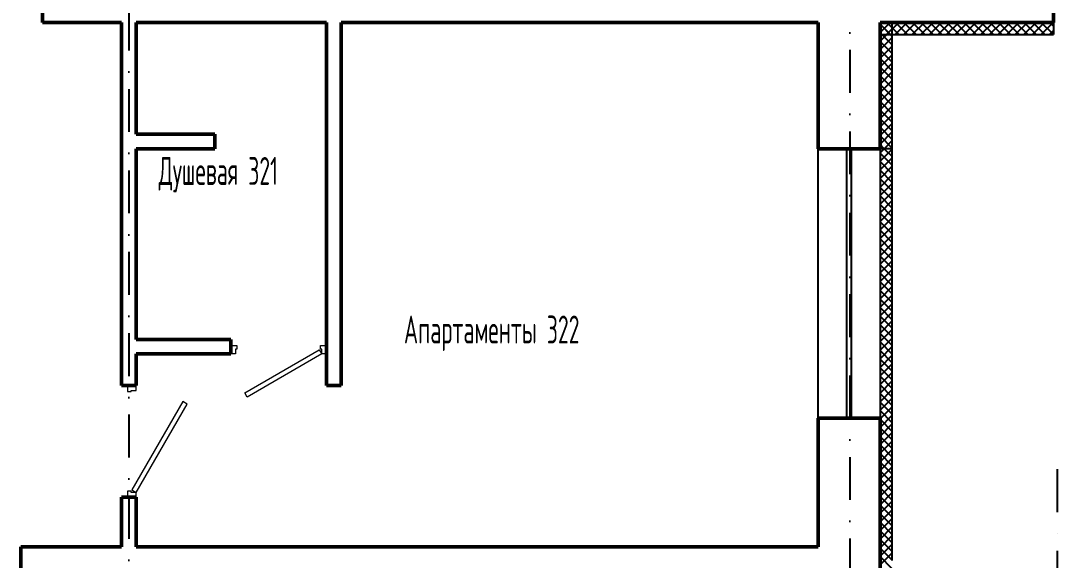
# Model space of a CAD drawing. Extents: x -1560602 to 321118, y -2308202 to -430103.
# Drawn here: x -1492084 to -1483544, y -2186705 to -2182262 of the extents above; entities that cross this region are included whole.
import ezdxf

# ---------------------------------------------------------------- set-up
doc = ezdxf.new("R2010")
doc.units = 0
doc.header["$MEASUREMENT"] = 0
doc.linetypes.add('Dot & Dashed', pattern=[670.277762, 352.777767, -176.388884, 0, -141.111112])
doc.linetypes.add('Штрихпунктирная', pattern=[0.670278, 0.352778, -0.176389, 0, -0.141111])
doc.layers.add('Двери', color=4, linetype='CONTINUOUS', lineweight=15)
doc.layers.add('стены', color=5, linetype='CONTINUOUS', lineweight=50)
for name, color, linetype in [('Оси', 253, 'Dot & Dashed'), ('отделка', 240, 'CONTINUOUS'), ('Текст', 7, 'CONTINUOUS'), ('Утеплитель', 6, 'CONTINUOUS')]:
    doc.layers.add(name, color=color, linetype=linetype)
doc.styles.get("Standard").update_dxf_attribs({"font": 'spds.shx', "width": 0.7, "height": 250})

msp = doc.modelspace()

# ---------------------------------------------------------------- linework, layer by layer
at = {"layer": 'Двери', "color": 0, "linetype": 'Continuous'}
for p, q in [((-1490353.7, -2184936.2), (-1490303.7, -2184936.2)), ((-1490303.7, -2184936.2), (-1490303.7, -2184966.2)), ((-1489613.7, -2184966.2), (-1489613.7, -2184936.2)), ((-1489613.7, -2184936.2), (-1489563.7, -2184936.2)), ((-1490313.7, -2185006.2), (-1490353.7, -2185006.2)), ((-1490303.7, -2184966.2), (-1490313.7, -2184966.2)), ((-1490313.7, -2184966.2), (-1490313.7, -2185006.2)), ((-1490238.6, -2185326.5), (-1489623.7, -2184971.5)), ((-1489603.7, -2185006.2), (-1490218.6, -2185361.2)), ((-1489623.7, -2184971.5), (-1489603.7, -2185006.2)), ((-1489603.7, -2184966.2), (-1489613.7, -2184966.2)), ((-1489603.7, -2185006.2), (-1489603.7, -2184966.2)), ((-1489563.7, -2185006.2), (-1489603.7, -2185006.2)), ((-1491203.7, -2185266.2), (-1491203.7, -2185316.2)), ((-1491133.7, -2185306.2), (-1491133.7, -2185266.2)), ((-1491203.7, -2185316.2), (-1491173.7, -2185316.2)), ((-1491173.7, -2185316.2), (-1491173.7, -2185306.2)), ((-1491173.7, -2185306.2), (-1491133.7, -2185306.2)), ((-1490218.6, -2185361.2), (-1490238.6, -2185326.5)), ((-1490748.4, -2185398.7), (-1491168.4, -2186126.2)), ((-1491133.7, -2186146.2), (-1490713.7, -2185418.7)), ((-1490713.7, -2185418.7), (-1490748.4, -2185398.7)), ((-1491173.7, -2186136.2), (-1491203.7, -2186136.2)), ((-1491203.7, -2186136.2), (-1491203.7, -2186186.2)), ((-1491173.7, -2186146.2), (-1491173.7, -2186136.2)), ((-1491133.7, -2186146.2), (-1491173.7, -2186146.2)), ((-1491168.4, -2186126.2), (-1491133.7, -2186146.2)), ((-1491133.7, -2186186.2), (-1491133.7, -2186146.2))]:
    msp.add_line(p, q, dxfattribs=at)
at = {"layer": 'Оси', "color": 0, "linetype": 'Штрихпунктирная', "lineweight": -3, "ltscale": 1000}
for p, q in [((-1491193.7, -2167406.2), (-1491193.7, -2210177.5)), ((-1485253.7, -2169766.2), (-1485253.7, -2213001.2)), ((-1483543.7, -2185956.2), (-1483543.7, -2213001.2))]:
    msp.add_line(p, q, dxfattribs=at)
at = {"layer": 'отделка', "color": 0, "ltscale": 100}
for p, q in [((-1485513.7, -2185536.2), (-1485513.7, -2183316.2)), ((-1485278.7, -2185536.2), (-1485278.7, -2183316.2)), ((-1485238.7, -2185536.2), (-1485238.7, -2183316.2)), ((-1485003.7, -2183316.2), (-1485003.7, -2185536.2))]:
    msp.add_line(p, q, dxfattribs=at)
at = {"layer": 'стены', "color": 0, "linetype": 'Continuous'}
for p, q in [((-1491903.7, -2181896.2), (-1491903.7, -2182276.2)), ((-1491903.7, -2182276.2), (-1491253.7, -2182276.2)), ((-1491253.7, -2182276.2), (-1491253.7, -2185266.2)), ((-1491133.7, -2183196.2), (-1491133.7, -2182276.2)), ((-1491133.7, -2182276.2), (-1489563.7, -2182276.2)), ((-1491133.7, -2183173.2), (-1491133.7, -2182299.2)), ((-1489586.7, -2182276.2), (-1491110.7, -2182276.2)), ((-1489563.7, -2182276.2), (-1489563.7, -2184886.2)), ((-1489563.7, -2183173.2), (-1489563.7, -2182299.2)), ((-1489443.7, -2185266.2), (-1489443.7, -2182276.2)), ((-1489443.7, -2182276.2), (-1485513.7, -2182276.2)), ((-1485513.7, -2182276.2), (-1485513.7, -2183316.2)), ((-1485003.7, -2182276.2), (-1483573.7, -2182276.2)), ((-1485003.7, -2183316.2), (-1485003.7, -2182276.2)), ((-1490483.7, -2183196.2), (-1491133.7, -2183196.2)), ((-1490483.7, -2183316.2), (-1490483.7, -2183196.2)), ((-1491133.7, -2183316.2), (-1490483.7, -2183316.2)), ((-1491133.7, -2184886.2), (-1491133.7, -2183316.2)), ((-1485073.7, -2183316.2), (-1485513.7, -2183316.2)), ((-1485003.7, -2183316.2), (-1485073.7, -2183316.2)), ((-1485003.7, -2183316.2), (-1485073.7, -2183316.2)), ((-1490353.7, -2184886.2), (-1491133.7, -2184886.2)), ((-1489563.7, -2184886.2), (-1489563.7, -2185266.2)), ((-1491133.7, -2185006.2), (-1490353.7, -2185006.2)), ((-1491133.7, -2185266.2), (-1491133.7, -2185006.2)), ((-1489563.7, -2185266.2), (-1489443.7, -2185266.2)), ((-1485073.7, -2185536.2), (-1485513.7, -2185536.2)), ((-1485513.7, -2185536.2), (-1485513.7, -2186596.2)), ((-1485003.7, -2185536.2), (-1485073.7, -2185536.2)), ((-1485003.7, -2185536.2), (-1485073.7, -2185536.2)), ((-1485003.7, -2186596.2), (-1485003.7, -2185536.2)), ((-1491253.7, -2186186.2), (-1491253.7, -2186596.2)), ((-1491133.7, -2186596.2), (-1491133.7, -2186186.2)), ((-1492083.7, -2186596.2), (-1492083.7, -2187106.2)), ((-1491253.7, -2186596.2), (-1492083.7, -2186596.2)), ((-1485513.7, -2186596.2), (-1491133.7, -2186596.2)), ((-1485003.7, -2187106.2), (-1485003.7, -2186596.2))]:
    msp.add_line(p, q, dxfattribs=at)
at = {"layer": 'стены', "color": 0, "ltscale": 100}
for p, q in [((-1483573.7, -2182276.2), (-1483573.7, -2181896.2)), ((-1490353.7, -2185006.2), (-1490353.7, -2184886.2)), ((-1491133.7, -2185266.2), (-1491253.7, -2185266.2)), ((-1491133.7, -2186186.2), (-1491253.7, -2186186.2))]:
    msp.add_line(p, q, dxfattribs=at)
at = {"layer": 'Утеплитель', "color": 0, "linetype": 'Continuous'}
for p, q in [((-1485003.7, -2182288.5), (-1484991.5, -2182276.2)), ((-1485003.7, -2182359.2), (-1484920.8, -2182276.2)), ((-1485003.7, -2182288.5), (-1484991.5, -2182276.2)), ((-1485003.7, -2182359.2), (-1484920.8, -2182276.2)), ((-1484903.7, -2182391.4), (-1485003.7, -2182291.4)), ((-1484918.9, -2182376.2), (-1485003.7, -2182291.4)), ((-1484950.1, -2182376.2), (-1484850.1, -2182276.2)), ((-1484903.7, -2182320.7), (-1484948.2, -2182276.2)), ((-1484848.2, -2182376.2), (-1484948.2, -2182276.2)), ((-1484903.7, -2183316.2), (-1484903.7, -2182276.2)), ((-1484879.4, -2182376.2), (-1484779.4, -2182276.2)), ((-1484777.5, -2182376.2), (-1484877.5, -2182276.2)), ((-1484808.6, -2182376.2), (-1484708.6, -2182276.2)), ((-1484706.8, -2182376.2), (-1484806.8, -2182276.2)), ((-1484737.9, -2182376.2), (-1484637.9, -2182276.2)), ((-1484636.1, -2182376.2), (-1484736.1, -2182276.2)), ((-1484667.2, -2182376.2), (-1484567.2, -2182276.2)), ((-1484565.3, -2182376.2), (-1484665.3, -2182276.2)), ((-1484596.5, -2182376.2), (-1484496.5, -2182276.2)), ((-1484494.6, -2182376.2), (-1484594.6, -2182276.2)), ((-1484525.8, -2182376.2), (-1484425.8, -2182276.2)), ((-1484423.9, -2182376.2), (-1484523.9, -2182276.2)), ((-1484455.1, -2182376.2), (-1484355.1, -2182276.2)), ((-1484353.2, -2182376.2), (-1484453.2, -2182276.2)), ((-1484384.4, -2182376.2), (-1484284.4, -2182276.2)), ((-1484282.5, -2182376.2), (-1484382.5, -2182276.2)), ((-1484313.7, -2182376.2), (-1484213.7, -2182276.2)), ((-1484211.8, -2182376.2), (-1484311.8, -2182276.2)), ((-1484243, -2182376.2), (-1484143, -2182276.2)), ((-1484141.1, -2182376.2), (-1484241.1, -2182276.2)), ((-1484172.3, -2182376.2), (-1484072.3, -2182276.2)), ((-1484070.4, -2182376.2), (-1484170.4, -2182276.2)), ((-1484101.5, -2182376.2), (-1484001.5, -2182276.2)), ((-1483999.7, -2182376.2), (-1484099.7, -2182276.2)), ((-1484030.8, -2182376.2), (-1483930.8, -2182276.2)), ((-1483928.9, -2182376.2), (-1484028.9, -2182276.2)), ((-1483960.1, -2182376.2), (-1483860.1, -2182276.2)), ((-1483858.2, -2182376.2), (-1483958.2, -2182276.2)), ((-1483889.4, -2182376.2), (-1483789.4, -2182276.2)), ((-1483787.5, -2182376.2), (-1483887.5, -2182276.2)), ((-1483818.7, -2182376.2), (-1483718.7, -2182276.2)), ((-1483716.8, -2182376.2), (-1483816.8, -2182276.2)), ((-1483748, -2182376.2), (-1483648, -2182276.2)), ((-1483646.1, -2182376.2), (-1483746.1, -2182276.2)), ((-1483677.3, -2182376.2), (-1483577.3, -2182276.2)), ((-1483575.4, -2182376.2), (-1483675.4, -2182276.2)), ((-1483573.7, -2182307.2), (-1483604.7, -2182276.2)), ((-1485003.7, -2182429.9), (-1484903.7, -2182329.9)), ((-1484903.7, -2182462.1), (-1485003.7, -2182362.1)), ((-1484989.6, -2182376.2), (-1485003.7, -2182362.1)), ((-1485003.7, -2182376.2), (-1483573.7, -2182376.2)), ((-1483606.6, -2182376.2), (-1483573.7, -2182343.4)), ((-1485003.7, -2182500.6), (-1484903.7, -2182400.6)), ((-1484903.7, -2182532.8), (-1485003.7, -2182432.8)), ((-1485003.7, -2182571.3), (-1484903.7, -2182471.3)), ((-1484903.7, -2182603.5), (-1485003.7, -2182503.5)), ((-1485003.7, -2182642), (-1484903.7, -2182542)), ((-1484903.7, -2182674.2), (-1485003.7, -2182574.2)), ((-1485003.7, -2182712.7), (-1484903.7, -2182612.7)), ((-1484903.7, -2182744.9), (-1485003.7, -2182644.9)), ((-1485003.7, -2182783.4), (-1484903.7, -2182683.4)), ((-1484903.7, -2182815.6), (-1485003.7, -2182715.6)), ((-1485003.7, -2182854.1), (-1484903.7, -2182754.1)), ((-1484903.7, -2182886.3), (-1485003.7, -2182786.3)), ((-1485003.7, -2182924.8), (-1484903.7, -2182824.8)), ((-1484903.7, -2182957.1), (-1485003.7, -2182857.1)), ((-1485003.7, -2182995.6), (-1484903.7, -2182895.6)), ((-1484903.7, -2183027.8), (-1485003.7, -2182927.8)), ((-1485003.7, -2183066.3), (-1484903.7, -2182966.3)), ((-1484903.7, -2183098.5), (-1485003.7, -2182998.5)), ((-1485003.7, -2183137), (-1484903.7, -2183037)), ((-1484903.7, -2183169.2), (-1485003.7, -2183069.2)), ((-1485003.7, -2183207.7), (-1484903.7, -2183107.7)), ((-1484903.7, -2183239.9), (-1485003.7, -2183139.9)), ((-1485003.7, -2183278.4), (-1484903.7, -2183178.4)), ((-1484903.7, -2183310.6), (-1485003.7, -2183210.6)), ((-1484970.8, -2183316.2), (-1484903.7, -2183249.1)), ((-1484968.8, -2183316.2), (-1485003.7, -2183281.3)), ((-1484903.7, -2183316.2), (-1485003.7, -2183316.2)), ((-1484903.7, -2183316.2), (-1485003.7, -2183316.2)), ((-1485003.7, -2183349.1), (-1484970.8, -2183316.2)), ((-1485003.7, -2183419.8), (-1484903.7, -2183319.8)), ((-1484903.7, -2183381.3), (-1484968.8, -2183316.2)), ((-1484903.7, -2186706.2), (-1484903.7, -2183316.2)), ((-1484903.7, -2183452), (-1485003.7, -2183352)), ((-1485003.7, -2183490.5), (-1484903.7, -2183390.5)), ((-1484903.7, -2183522.7), (-1485003.7, -2183422.7)), ((-1485003.7, -2183561.2), (-1484903.7, -2183461.2)), ((-1484903.7, -2183593.4), (-1485003.7, -2183493.4)), ((-1485003.7, -2183632), (-1484903.7, -2183532)), ((-1484903.7, -2183664.2), (-1485003.7, -2183564.2)), ((-1485003.7, -2183702.7), (-1484903.7, -2183602.7)), ((-1484903.7, -2183734.9), (-1485003.7, -2183634.9)), ((-1485003.7, -2183773.4), (-1484903.7, -2183673.4)), ((-1484903.7, -2183805.6), (-1485003.7, -2183705.6)), ((-1485003.7, -2183844.1), (-1484903.7, -2183744.1)), ((-1484903.7, -2183876.3), (-1485003.7, -2183776.3)), ((-1485003.7, -2183914.8), (-1484903.7, -2183814.8)), ((-1484903.7, -2183947), (-1485003.7, -2183847)), ((-1485003.7, -2183985.5), (-1484903.7, -2183885.5)), ((-1484903.7, -2184017.7), (-1485003.7, -2183917.7)), ((-1485003.7, -2184056.2), (-1484903.7, -2183956.2)), ((-1484903.7, -2184088.4), (-1485003.7, -2183988.4)), ((-1485003.7, -2184126.9), (-1484903.7, -2184026.9)), ((-1484903.7, -2184159.1), (-1485003.7, -2184059.1)), ((-1485003.7, -2184197.6), (-1484903.7, -2184097.6)), ((-1484903.7, -2184229.8), (-1485003.7, -2184129.8)), ((-1485003.7, -2184268.3), (-1484903.7, -2184168.3)), ((-1484903.7, -2184300.6), (-1485003.7, -2184200.6)), ((-1485003.7, -2184339.1), (-1484903.7, -2184239.1)), ((-1484903.7, -2184371.3), (-1485003.7, -2184271.3)), ((-1485003.7, -2184409.8), (-1484903.7, -2184309.8)), ((-1484903.7, -2184442), (-1485003.7, -2184342)), ((-1485003.7, -2184480.5), (-1484903.7, -2184380.5)), ((-1484903.7, -2184512.7), (-1485003.7, -2184412.7)), ((-1485003.7, -2184551.2), (-1484903.7, -2184451.2)), ((-1484903.7, -2184583.4), (-1485003.7, -2184483.4)), ((-1485003.7, -2184621.9), (-1484903.7, -2184521.9)), ((-1484903.7, -2184654.1), (-1485003.7, -2184554.1)), ((-1485003.7, -2184692.6), (-1484903.7, -2184592.6)), ((-1484903.7, -2184724.8), (-1485003.7, -2184624.8)), ((-1485003.7, -2184763.3), (-1484903.7, -2184663.3)), ((-1484903.7, -2184795.5), (-1485003.7, -2184695.5)), ((-1485003.7, -2184834), (-1484903.7, -2184734)), ((-1484903.7, -2184866.2), (-1485003.7, -2184766.2)), ((-1485003.7, -2184904.7), (-1484903.7, -2184804.7)), ((-1484903.7, -2184936.9), (-1485003.7, -2184836.9)), ((-1485003.7, -2184975.5), (-1484903.7, -2184875.5)), ((-1484903.7, -2185007.7), (-1485003.7, -2184907.7)), ((-1485003.7, -2185046.2), (-1484903.7, -2184946.2)), ((-1484903.7, -2185078.4), (-1485003.7, -2184978.4)), ((-1485003.7, -2185116.9), (-1484903.7, -2185016.9)), ((-1484903.7, -2185149.1), (-1485003.7, -2185049.1)), ((-1485003.7, -2185187.6), (-1484903.7, -2185087.6)), ((-1484903.7, -2185219.8), (-1485003.7, -2185119.8)), ((-1485003.7, -2185258.3), (-1484903.7, -2185158.3)), ((-1484903.7, -2185290.5), (-1485003.7, -2185190.5)), ((-1485003.7, -2185329), (-1484903.7, -2185229)), ((-1484903.7, -2185361.2), (-1485003.7, -2185261.2)), ((-1485003.7, -2185399.7), (-1484903.7, -2185299.7)), ((-1484903.7, -2185431.9), (-1485003.7, -2185331.9)), ((-1485003.7, -2185470.4), (-1484903.7, -2185370.4)), ((-1484903.7, -2185502.6), (-1485003.7, -2185402.6)), ((-1485003.7, -2185541.1), (-1484903.7, -2185441.1)), ((-1484903.7, -2185573.3), (-1485003.7, -2185473.3)), ((-1485003.7, -2185611.9), (-1484903.7, -2185511.9)), ((-1484903.7, -2185644.1), (-1485003.7, -2185544.1)), ((-1485003.7, -2185682.6), (-1484903.7, -2185582.6)), ((-1484903.7, -2185714.8), (-1485003.7, -2185614.8)), ((-1485003.7, -2185753.3), (-1484903.7, -2185653.3)), ((-1484903.7, -2185785.5), (-1485003.7, -2185685.5)), ((-1485003.7, -2185824), (-1484903.7, -2185724)), ((-1484903.7, -2185856.2), (-1485003.7, -2185756.2)), ((-1485003.7, -2185894.7), (-1484903.7, -2185794.7)), ((-1484903.7, -2185926.9), (-1485003.7, -2185826.9)), ((-1485003.7, -2185965.4), (-1484903.7, -2185865.4)), ((-1484903.7, -2185997.6), (-1485003.7, -2185897.6)), ((-1485003.7, -2186036.1), (-1484903.7, -2185936.1)), ((-1484903.7, -2186068.3), (-1485003.7, -2185968.3)), ((-1485003.7, -2186106.8), (-1484903.7, -2186006.8)), ((-1484903.7, -2186139), (-1485003.7, -2186039)), ((-1485003.7, -2186177.5), (-1484903.7, -2186077.5)), ((-1484903.7, -2186209.7), (-1485003.7, -2186109.7)), ((-1485003.7, -2186248.2), (-1484903.7, -2186148.2)), ((-1484903.7, -2186280.5), (-1485003.7, -2186180.5)), ((-1485003.7, -2186319), (-1484903.7, -2186219)), ((-1484903.7, -2186351.2), (-1485003.7, -2186251.2)), ((-1485003.7, -2186389.7), (-1484903.7, -2186289.7)), ((-1484903.7, -2186421.9), (-1485003.7, -2186321.9)), ((-1485003.7, -2186460.4), (-1484903.7, -2186360.4)), ((-1484903.7, -2186492.6), (-1485003.7, -2186392.6)), ((-1485003.7, -2186531.1), (-1484903.7, -2186431.1)), ((-1484903.7, -2186563.3), (-1485003.7, -2186463.3)), ((-1485003.7, -2186601.8), (-1484903.7, -2186501.8)), ((-1484903.7, -2186634), (-1485003.7, -2186534)), ((-1485003.7, -2186672.5), (-1484903.7, -2186572.5)), ((-1484903.7, -2186704.7), (-1485003.7, -2186604.7)), ((-1485003.7, -2186743.2), (-1484903.7, -2186643.2)), ((-1484903.7, -2186775.4), (-1485003.7, -2186675.4))]:
    msp.add_line(p, q, dxfattribs=at)
at = {"layer": 'Утеплитель', "color": 0, "ltscale": 100}
msp.add_line((-1483573.7, -2182276.2), (-1483573.7, -2182376.2), dxfattribs=at)

# ---------------------------------------------------------------- texts
at = {"layer": 'Текст', "color": 0, "linetype": 'Continuous', "width": 0.7}
for s, p in [('Душевая 321', (-1490947.6, -2183614.2)), ('Апартаменты 322', (-1488926.5, -2184920.3))]:
    msp.add_text(s, height=230, dxfattribs=at).set_placement(p)

doc.saveas('drawing.dxf')
